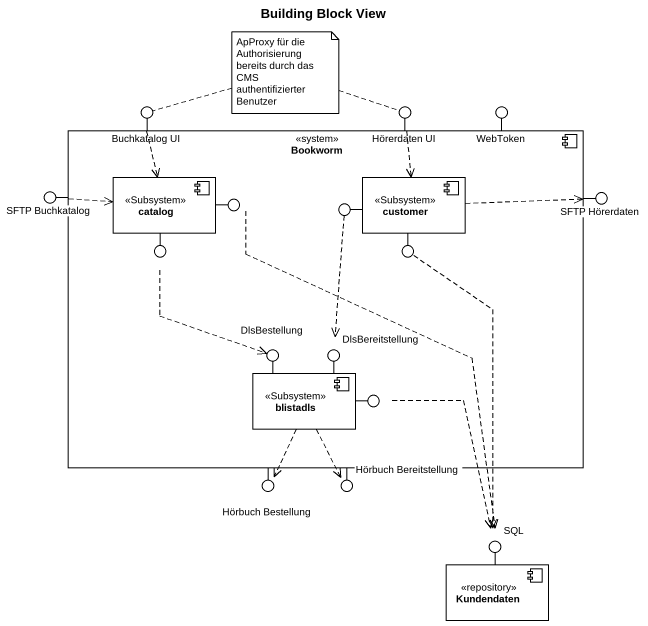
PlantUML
@startuml
title Building Block View
() "Buchkatalog UI" as Buchkatalog_UI
() "Hörerdaten UI" as Hörerdaten_UI
() WebToken <<service>>
component Bookworm <<system>> {
  component catalog <<Subsystem>>
  component customer <<Subsystem>>
  component blistadls <<Subsystem>>
}
() "SFTP Buchkatalog" as SFTP_Buchkatalog
() "SFTP Hörerdaten" as SFTP_Hörerdaten
() " " as lollipop1
() " " as lollipop2
() " " as lollipop3
() " " as lollipop4
() DlsBestellung
() DlsBereitstellung
() " " as lollipop5
() "Hörbuch Bestellung" as Hörbuch_Bestellung
() "Hörbuch Bereitstellung" as Hörbuch_Bereitstellung
() SQL
component Kundendaten <<repository>>
Bookworm -up- Buchkatalog_UI
Bookworm -up- Hörerdaten_UI
Bookworm -up- WebToken
Bookworm -left- SFTP_Buchkatalog
Bookworm -right- SFTP_Hörerdaten
catalog -- lollipop1
catalog -right- lollipop2
customer -left- lollipop3
customer -- lollipop4
blistadls -up- DlsBestellung
blistadls -up- DlsBereitstellung
blistadls -right- lollipop5
Bookworm -- Hörbuch_Bestellung
Bookworm -- Hörbuch_Bereitstellung
Kundendaten -up- SQL
Buchkatalog_UI ..> catalog
Hörerdaten_UI ..> customer
SFTP_Buchkatalog .right.> catalog
customer .right.> SFTP_Hörerdaten
lollipop1 ..> DlsBestellung
lollipop2 ..> SQL
lollipop3 ..> DlsBereitstellung
lollipop4 ..> SQL
blistadls ..> Hörbuch_Bestellung
blistadls ..> Hörbuch_Bereitstellung
lollipop5 ..> SQL
note as N1
  ApProxy für die Authorisierung bereits durch das CMS authentifizierter Benutzer
end note
N1 .. Hörerdaten_UI
N1 .. Buchkatalog_UI
@enduml
